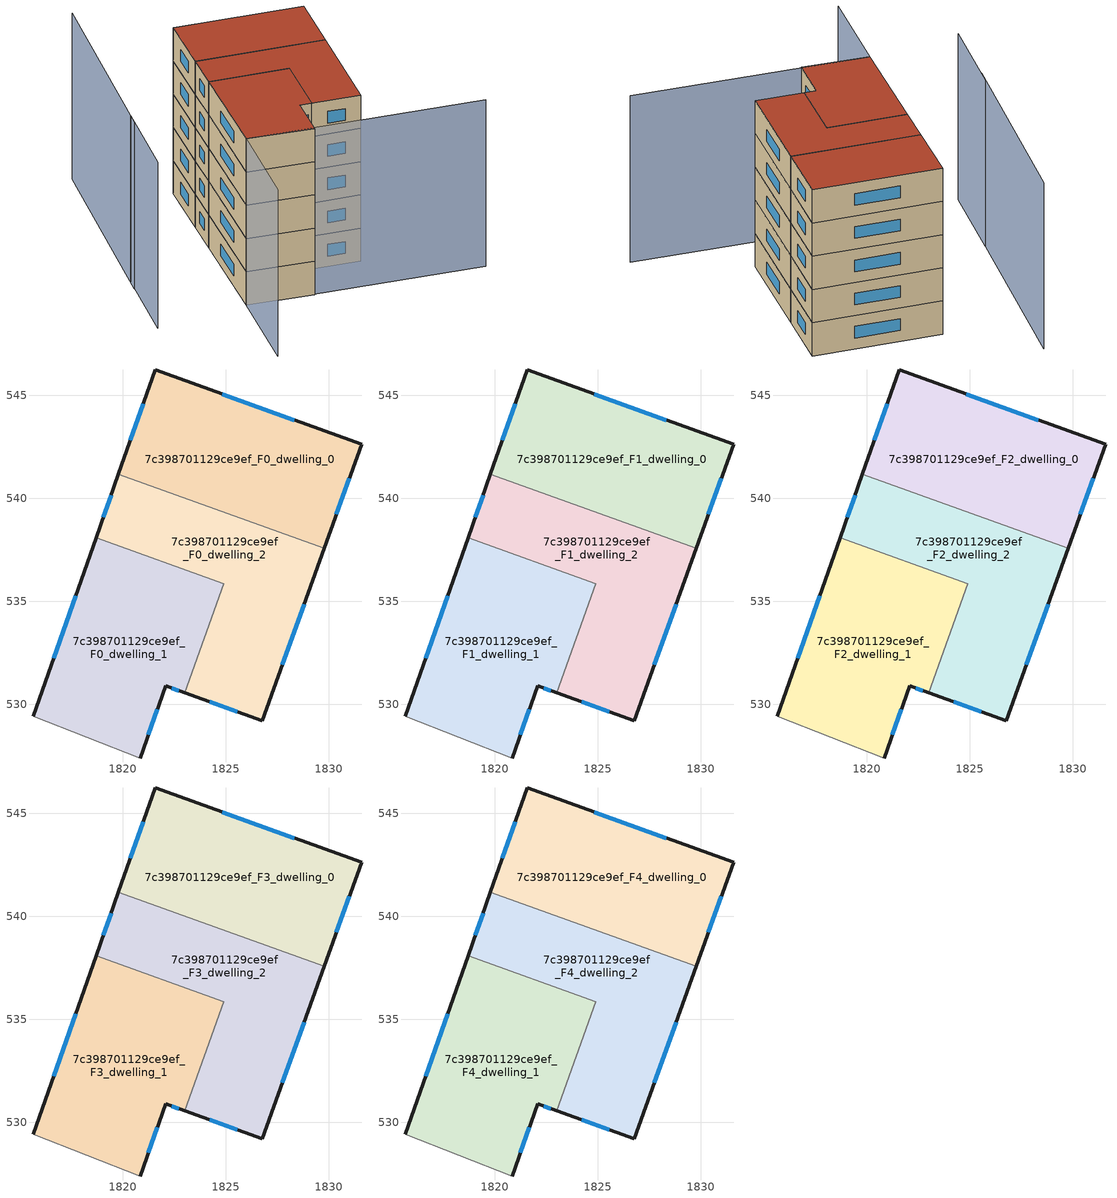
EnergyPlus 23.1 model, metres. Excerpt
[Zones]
7c398701129ce9ef_F0_dwelling_0
 floor ground (EU_floor_Construction): 1831.6,542.63 1829.78,537.57 1819.78,541.16 1821.57,546.23 z0
 wall outside (EU_wall_Construction): 1829.78,537.57 1831.6,542.63 1821.57,546.23 1819.78,541.16 z0:3
 wall to 7c398701129ce9ef_F0_dwelling_2 (EU_wall_Construction): 1819.78,541.16 1829.78,537.57 z0:3
 window (EU_Window_Construction): 1830.37,539.22 1831.01,540.99 / 1820.99,544.58 1820.36,542.81 / 1828.34,543.8 1824.83,545.06 z0.98:2.02
7c398701129ce9ef_F0_dwelling_1
 floor ground (EU_floor_Construction): 1824.9,535.86 1823.01,530.56 1822.09,530.89 1820.84,527.39 1815.66,529.42 1818.7,538.08 z0
 wall outside (EU_wall_Construction): 1818.7,538.08 1815.66,529.42 / 1820.84,527.39 1822.09,530.89 1823.01,530.56 z0:3
 wall adiabatic (EU_wall_Construction): 1815.66,529.42 1820.84,527.39 z0:3
 wall to 7c398701129ce9ef_F0_dwelling_2 (EU_wall_Construction): 1823.01,530.56 1824.9,535.86 1818.7,538.08 z0:3
 window (EU_Window_Construction): 1817.71,535.27 1816.65,532.24 / 1822.39,530.79 1822.71,530.67 / 1821.24,528.53 1821.68,529.76 z0.98:2.02
7c398701129ce9ef_F0_dwelling_2
 floor ground (EU_floor_Construction): 1829.78,537.57 1826.78,529.2 1823.01,530.56 1824.9,535.86 1818.7,538.08 1819.78,541.16 z0
 wall outside (EU_wall_Construction): 1819.78,541.16 1818.7,538.08 / 1823.01,530.56 1826.78,529.2 1829.78,537.57 z0:3
 window (EU_Window_Construction): 1819.43,540.16 1819.05,539.08 / 1827.75,531.93 1828.8,534.85 / 1824.23,530.12 1825.55,529.65 z0.98:2.02
7c398701129ce9ef_F1_dwelling_0
 floor to 7c398701129ce9ef_F0_dwelling_0 (EU_floor_Construction): 1831.6,542.63 1829.78,537.57 1819.78,541.16 1821.57,546.23 z3
 wall outside (EU_wall_Construction): 1829.78,537.57 1831.6,542.63 1821.57,546.23 1819.78,541.16 z3:6
 wall to 7c398701129ce9ef_F1_dwelling_2 (EU_wall_Construction): 1819.78,541.16 1829.78,537.57 z3:6
 window (EU_Window_Construction): 1830.37,539.22 1831.01,540.99 / 1820.99,544.58 1820.36,542.81 / 1828.34,543.8 1824.83,545.06 z3.98:5.02
7c398701129ce9ef_F1_dwelling_1
 floor to 7c398701129ce9ef_F0_dwelling_1 (EU_floor_Construction): 1824.9,535.86 1823,530.56 1822.09,530.89 1820.84,527.39 1815.66,529.42 1818.7,538.08 z3
 wall outside (EU_wall_Construction): 1818.7,538.08 1815.66,529.42 / 1820.84,527.39 1822.09,530.89 1823.01,530.56 z3:6
 wall adiabatic (EU_wall_Construction): 1815.66,529.42 1820.84,527.39 z3:6
 wall to 7c398701129ce9ef_F1_dwelling_2 (EU_wall_Construction): 1823.01,530.56 1824.9,535.86 1818.7,538.08 z3:6
 window (EU_Window_Construction): 1817.71,535.27 1816.65,532.24 / 1822.39,530.79 1822.71,530.67 / 1821.24,528.53 1821.68,529.76 z3.98:5.02
7c398701129ce9ef_F1_dwelling_2
 floor to 7c398701129ce9ef_F0_dwelling_2 (EU_floor_Construction): 1829.78,537.57 1826.78,529.2 1823,530.56 1824.9,535.86 1818.7,538.08 1819.78,541.16 z3
 wall outside (EU_wall_Construction): 1819.78,541.16 1818.7,538.08 / 1823.01,530.56 1826.78,529.2 1829.78,537.57 z3:6
 window (EU_Window_Construction): 1819.43,540.16 1819.05,539.08 / 1827.75,531.93 1828.8,534.85 / 1824.23,530.12 1825.55,529.65 z3.98:5.02
7c398701129ce9ef_F2_dwelling_0
 floor to 7c398701129ce9ef_F1_dwelling_0 (EU_floor_Construction): 1831.6,542.63 1829.78,537.57 1819.78,541.16 1821.57,546.23 z6
 wall outside (EU_wall_Construction): 1829.78,537.57 1831.6,542.63 1821.57,546.23 1819.78,541.16 z6:9
 wall to 7c398701129ce9ef_F2_dwelling_2 (EU_wall_Construction): 1819.78,541.16 1829.78,537.57 z6:9
 window (EU_Window_Construction): 1830.37,539.22 1831.01,540.99 / 1820.99,544.58 1820.36,542.81 / 1828.34,543.8 1824.83,545.06 z6.98:8.02
7c398701129ce9ef_F2_dwelling_1
 floor to 7c398701129ce9ef_F1_dwelling_1 (EU_floor_Construction): 1824.9,535.86 1823,530.56 1822.09,530.89 1820.84,527.39 1815.66,529.42 1818.7,538.08 z6
 wall outside (EU_wall_Construction): 1818.7,538.08 1815.66,529.42 / 1820.84,527.39 1822.09,530.89 1823.01,530.56 z6:9
 wall adiabatic (EU_wall_Construction): 1815.66,529.42 1820.84,527.39 z6:9
 wall to 7c398701129ce9ef_F2_dwelling_2 (EU_wall_Construction): 1823.01,530.56 1824.9,535.86 1818.7,538.08 z6:9
 window (EU_Window_Construction): 1817.71,535.27 1816.65,532.24 / 1822.39,530.79 1822.71,530.67 / 1821.24,528.53 1821.68,529.76 z6.98:8.02
7c398701129ce9ef_F2_dwelling_2
 floor to 7c398701129ce9ef_F1_dwelling_2 (EU_floor_Construction): 1829.78,537.57 1826.78,529.2 1823,530.56 1824.9,535.86 1818.7,538.08 1819.78,541.16 z6
 wall outside (EU_wall_Construction): 1819.78,541.16 1818.7,538.08 / 1823.01,530.56 1826.78,529.2 1829.78,537.57 z6:9
 window (EU_Window_Construction): 1819.43,540.16 1819.05,539.08 / 1827.75,531.93 1828.8,534.85 / 1824.23,530.12 1825.55,529.65 z6.98:8.02
7c398701129ce9ef_F3_dwelling_0
 floor to 7c398701129ce9ef_F2_dwelling_0 (EU_floor_Construction): 1831.6,542.63 1829.78,537.57 1819.78,541.16 1821.57,546.23 z9
 wall outside (EU_wall_Construction): 1829.78,537.57 1831.6,542.63 1821.57,546.23 1819.78,541.16 z9:12
 wall to 7c398701129ce9ef_F3_dwelling_2 (EU_wall_Construction): 1819.78,541.16 1829.78,537.57 z9:12
 window (EU_Window_Construction): 1830.37,539.22 1831.01,540.99 / 1820.99,544.58 1820.36,542.81 / 1828.34,543.8 1824.83,545.06 z9.98:11.02
7c398701129ce9ef_F3_dwelling_1
 floor to 7c398701129ce9ef_F2_dwelling_1 (EU_floor_Construction): 1824.9,535.86 1823,530.56 1822.09,530.89 1820.84,527.39 1815.66,529.42 1818.7,538.08 z9
 wall outside (EU_wall_Construction): 1818.7,538.08 1815.66,529.42 / 1820.84,527.39 1822.09,530.89 1823.01,530.56 z9:12
 wall adiabatic (EU_wall_Construction): 1815.66,529.42 1820.84,527.39 z9:12
 wall to 7c398701129ce9ef_F3_dwelling_2 (EU_wall_Construction): 1823.01,530.56 1824.9,535.86 1818.7,538.08 z9:12
 window (EU_Window_Construction): 1817.71,535.27 1816.65,532.24 / 1822.39,530.79 1822.71,530.67 / 1821.24,528.53 1821.68,529.76 z9.98:11.02
7c398701129ce9ef_F3_dwelling_2
 floor to 7c398701129ce9ef_F2_dwelling_2 (EU_floor_Construction): 1829.78,537.57 1826.78,529.2 1823,530.56 1824.9,535.86 1818.7,538.08 1819.78,541.16 z9
 wall outside (EU_wall_Construction): 1819.78,541.16 1818.7,538.08 / 1823.01,530.56 1826.78,529.2 1829.78,537.57 z9:12
 window (EU_Window_Construction): 1819.43,540.16 1819.05,539.08 / 1827.75,531.93 1828.8,534.85 / 1824.23,530.12 1825.55,529.65 z9.98:11.02
7c398701129ce9ef_F4_dwelling_0
 floor to 7c398701129ce9ef_F3_dwelling_0 (EU_floor_Construction): 1831.6,542.63 1829.78,537.57 1819.78,541.16 1821.57,546.23 z12
 wall outside (EU_wall_Construction): 1829.78,537.57 1831.6,542.63 1821.57,546.23 1819.78,541.16 z12:15
 wall to 7c398701129ce9ef_F4_dwelling_2 (EU_wall_Construction): 1819.78,541.16 1829.78,537.57 z12:15
 window (EU_Window_Construction): 1830.37,539.22 1831.01,540.99 / 1820.99,544.58 1820.36,542.81 / 1828.34,543.8 1824.83,545.06 z12.98:14.02
 roof outside (EU_roof_Construction): 1829.78,537.57 1831.6,542.63 1821.57,546.23 1819.78,541.16 z15
7c398701129ce9ef_F4_dwelling_1
 floor to 7c398701129ce9ef_F3_dwelling_1 (EU_floor_Construction): 1824.9,535.86 1823,530.56 1822.09,530.89 1820.84,527.39 1815.66,529.42 1818.7,538.08 z12
 wall outside (EU_wall_Construction): 1818.7,538.08 1815.66,529.42 / 1820.84,527.39 1822.09,530.89 1823.01,530.56 z12:15
 wall adiabatic (EU_wall_Construction): 1815.66,529.42 1820.84,527.39 z12:15
 wall to 7c398701129ce9ef_F4_dwelling_2 (EU_wall_Construction): 1823.01,530.56 1824.9,535.86 1818.7,538.08 z12:15
 window (EU_Window_Construction): 1817.71,535.27 1816.65,532.24 / 1822.39,530.79 1822.71,530.67 / 1821.24,528.53 1821.68,529.76 z12.98:14.02
 roof outside (EU_roof_Construction): 1823.01,530.56 1824.9,535.86 1818.7,538.08 1815.66,529.42 1820.84,527.39 1822.09,530.89 z15
7c398701129ce9ef_F4_dwelling_2
 floor to 7c398701129ce9ef_F3_dwelling_2 (EU_floor_Construction): 1829.78,537.57 1826.78,529.2 1823,530.56 1824.9,535.86 1818.7,538.08 1819.78,541.16 z12
 wall outside (EU_wall_Construction): 1819.78,541.16 1818.7,538.08 / 1823.01,530.56 1826.78,529.2 1829.78,537.57 z12:15
 window (EU_Window_Construction): 1819.43,540.16 1819.05,539.08 / 1827.75,531.93 1828.8,534.85 / 1824.23,530.12 1825.55,529.65 z12.98:14.02
 roof outside (EU_roof_Construction): 1826.78,529.2 1829.78,537.57 1819.78,541.16 1818.7,538.08 1824.9,535.86 1823.01,530.56 z15
shading: 1810.74,537.72 1808.07,530.82 / 1812.85,521.79 1815.66,529.42 / 1815.66,529.42 1833.97,522.69 / 1816.75,552.81 1810.34,536.73 z0:15
[Building]
EU S2 Campaign: North Axis=0; Terrain=City; Solar Distribution=FullExterior
[Site:Location]
Bologna: Latitude=44.5; Longitude=11.25; Time Zone=1; Elevation=37
[SizingPeriod:WeatherFileDays]
AnnualSizingPeriod: Begin Month=1; Begin Day of Month=1; End Month=12; End Day of Month=31; Day of Week for Start Day=Monday; Use Weather File Daylight Saving Period=No; Use Weather File Rain and Snow Indicators=No
[MATERIAL]
EU_InternalMass_Material: Roughness=MediumRough; Thickness=0.1; Conductivity=1; Density=1800; Specific Heat=900; Thermal Absorptance=0.9; Solar Absorptance=0.7; Visible Absorptance=0.7
[MATERIAL:NOMASS] Roughness=MediumRough; Thermal Absorptance=0.9; Solar Absorptance=0.7; Visible Absorptance=0.7
Name | Thermal Resistance
EU_wall_NoMass | 0.905828
EU_roof_NoMass | 0.37593
EU_floor_NoMass | 0.67114
[WINDOWMATERIAL:SIMPLEGLAZINGSYSTEM]
EU_Window_SimpleGlazing: UFactor=4.52486; Solar Heat Gain Coefficient=0.85; Visible Transmittance=0.85
[CONSTRUCTION]
EU_wall_Construction: EU_wall_NoMass
EU_roof_Construction: EU_roof_NoMass
EU_floor_Construction: EU_floor_NoMass
EU_Window_Construction: EU_Window_SimpleGlazing
EU_InternalMass_Construction: EU_InternalMass_Material
[ZONE] Type=1; Multiplier=1; Ceiling Height=autocalculate; Floor Area=autocalculate; Part of Total Floor Area=Yes
Name | Volume
7c398701129ce9ef_F0_dwelling_0 | 171.588
7c398701129ce9ef_F1_dwelling_0; 7c398701129ce9ef_F2_dwelling_0; 7c398701129ce9ef_F3_dwelling_0; 7c398701129ce9ef_F4_dwelling_0 | 171.587
7c398701129ce9ef_F0_dwelling_1 | 171.595
7c398701129ce9ef_F1_dwelling_1; 7c398701129ce9ef_F2_dwelling_1; 7c398701129ce9ef_F3_dwelling_1; 7c398701129ce9ef_F4_dwelling_1 | 171.597
7c398701129ce9ef_F0_dwelling_2 | 171.6
7c398701129ce9ef_F1_dwelling_2; 7c398701129ce9ef_F2_dwelling_2; 7c398701129ce9ef_F3_dwelling_2; 7c398701129ce9ef_F4_dwelling_2 | 171.599
[INTERNALMASS] Construction=EU_InternalMass_Construction
Name | Zone or ZoneList | Surface Area
7c398701129ce9ef_F0_dwelling_0_EU_InternalMass | 7c398701129ce9ef_F0_dwelling_0 | 57.1989
7c398701129ce9ef_F0_dwelling_1_EU_InternalMass | 7c398701129ce9ef_F0_dwelling_1 | 57.1988
7c398701129ce9ef_F0_dwelling_2_EU_InternalMass | 7c398701129ce9ef_F0_dwelling_2 | 57.1997
7c398701129ce9ef_F1_dwelling_0_EU_InternalMass | 7c398701129ce9ef_F1_dwelling_0 | 57.1989
7c398701129ce9ef_F1_dwelling_1_EU_InternalMass | 7c398701129ce9ef_F1_dwelling_1 | 57.1988
7c398701129ce9ef_F1_dwelling_2_EU_InternalMass | 7c398701129ce9ef_F1_dwelling_2 | 57.1997
7c398701129ce9ef_F2_dwelling_0_EU_InternalMass | 7c398701129ce9ef_F2_dwelling_0 | 57.1989
7c398701129ce9ef_F2_dwelling_1_EU_InternalMass | 7c398701129ce9ef_F2_dwelling_1 | 57.1988
7c398701129ce9ef_F2_dwelling_2_EU_InternalMass | 7c398701129ce9ef_F2_dwelling_2 | 57.1997
7c398701129ce9ef_F3_dwelling_0_EU_InternalMass | 7c398701129ce9ef_F3_dwelling_0 | 57.1989
7c398701129ce9ef_F3_dwelling_1_EU_InternalMass | 7c398701129ce9ef_F3_dwelling_1 | 57.1988
7c398701129ce9ef_F3_dwelling_2_EU_InternalMass | 7c398701129ce9ef_F3_dwelling_2 | 57.1997
7c398701129ce9ef_F4_dwelling_0_EU_InternalMass | 7c398701129ce9ef_F4_dwelling_0 | 57.1989
7c398701129ce9ef_F4_dwelling_1_EU_InternalMass | 7c398701129ce9ef_F4_dwelling_1 | 57.1988
7c398701129ce9ef_F4_dwelling_2_EU_InternalMass | 7c398701129ce9ef_F4_dwelling_2 | 57.1997
[OTHEREQUIPMENT] Fuel Type=Electricity; Design Level Calculation Method=Watts/Area; Power per Zone Floor Area=1; Fraction Latent=0; Fraction Radiant=0; Fraction Lost=0; Carbon Dioxide Generation Rate=0; EndUse Subcategory=EU_Step8_InternalGains
Name | Zone or ZoneList or Space or SpaceList | Schedule
EU_Step8_InternalGain_7c398701129ce9ef_F0_dwelling_0_f000 | 7c398701129ce9ef_F0_dwelling_0 | EU_Step8_GainSchedule_7c398701129ce9ef_F0_dwelling_0_f000
EU_Step8_InternalGain_7c398701129ce9ef_F0_dwelling_1_f000 | 7c398701129ce9ef_F0_dwelling_1 | EU_Step8_GainSchedule_7c398701129ce9ef_F0_dwelling_1_f000
EU_Step8_InternalGain_7c398701129ce9ef_F0_dwelling_2_f000 | 7c398701129ce9ef_F0_dwelling_2 | EU_Step8_GainSchedule_7c398701129ce9ef_F0_dwelling_2_f000
EU_Step8_InternalGain_7c398701129ce9ef_F1_dwelling_0_f000 | 7c398701129ce9ef_F1_dwelling_0 | EU_Step8_GainSchedule_7c398701129ce9ef_F1_dwelling_0_f000
EU_Step8_InternalGain_7c398701129ce9ef_F1_dwelling_1_f000 | 7c398701129ce9ef_F1_dwelling_1 | EU_Step8_GainSchedule_7c398701129ce9ef_F1_dwelling_1_f000
EU_Step8_InternalGain_7c398701129ce9ef_F1_dwelling_2_f000 | 7c398701129ce9ef_F1_dwelling_2 | EU_Step8_GainSchedule_7c398701129ce9ef_F1_dwelling_2_f000
EU_Step8_InternalGain_7c398701129ce9ef_F2_dwelling_0_f000 | 7c398701129ce9ef_F2_dwelling_0 | EU_Step8_GainSchedule_7c398701129ce9ef_F2_dwelling_0_f000
EU_Step8_InternalGain_7c398701129ce9ef_F2_dwelling_1_f000 | 7c398701129ce9ef_F2_dwelling_1 | EU_Step8_GainSchedule_7c398701129ce9ef_F2_dwelling_1_f000
EU_Step8_InternalGain_7c398701129ce9ef_F2_dwelling_2_f000 | 7c398701129ce9ef_F2_dwelling_2 | EU_Step8_GainSchedule_7c398701129ce9ef_F2_dwelling_2_f000
EU_Step8_InternalGain_7c398701129ce9ef_F3_dwelling_0_f000 | 7c398701129ce9ef_F3_dwelling_0 | EU_Step8_GainSchedule_7c398701129ce9ef_F3_dwelling_0_f000
EU_Step8_InternalGain_7c398701129ce9ef_F3_dwelling_1_f000 | 7c398701129ce9ef_F3_dwelling_1 | EU_Step8_GainSchedule_7c398701129ce9ef_F3_dwelling_1_f000
EU_Step8_InternalGain_7c398701129ce9ef_F3_dwelling_2_f000 | 7c398701129ce9ef_F3_dwelling_2 | EU_Step8_GainSchedule_7c398701129ce9ef_F3_dwelling_2_f000
EU_Step8_InternalGain_7c398701129ce9ef_F4_dwelling_0_f000 | 7c398701129ce9ef_F4_dwelling_0 | EU_Step8_GainSchedule_7c398701129ce9ef_F4_dwelling_0_f000
EU_Step8_InternalGain_7c398701129ce9ef_F4_dwelling_1_f000 | 7c398701129ce9ef_F4_dwelling_1 | EU_Step8_GainSchedule_7c398701129ce9ef_F4_dwelling_1_f000
EU_Step8_InternalGain_7c398701129ce9ef_F4_dwelling_2_f000 | 7c398701129ce9ef_F4_dwelling_2 | EU_Step8_GainSchedule_7c398701129ce9ef_F4_dwelling_2_f000
[ZONEVENTILATION:DESIGNFLOWRATE] Schedule=EU_AlwaysOn; Design Flow Rate Calculation Method=AirChanges/Hour; Air Changes per Hour=0.73129; Ventilation Type=Natural; Fan Pressure Rise=0; Fan Total Efficiency=1; Constant Term Coefficient=1; Temperature Term Coefficient=0; Velocity Term Coefficient=0; Velocity Squared Term Coefficient=0; Minimum Indoor Temperature=-100; Maximum Indoor Temperature=100; Delta Temperature=-100; Minimum Outdoor Temperature=-100; Maximum Outdoor Temperature=100; Maximum Wind Speed=40
Name | Zone or ZoneList or Space or SpaceList
EU_ConstantAir_7c398701129ce9ef_F0_dwelling_0 | 7c398701129ce9ef_F0_dwelling_0
EU_ConstantAir_7c398701129ce9ef_F0_dwelling_1 | 7c398701129ce9ef_F0_dwelling_1
EU_ConstantAir_7c398701129ce9ef_F0_dwelling_2 | 7c398701129ce9ef_F0_dwelling_2
EU_ConstantAir_7c398701129ce9ef_F1_dwelling_0 | 7c398701129ce9ef_F1_dwelling_0
EU_ConstantAir_7c398701129ce9ef_F1_dwelling_1 | 7c398701129ce9ef_F1_dwelling_1
EU_ConstantAir_7c398701129ce9ef_F1_dwelling_2 | 7c398701129ce9ef_F1_dwelling_2
EU_ConstantAir_7c398701129ce9ef_F2_dwelling_0 | 7c398701129ce9ef_F2_dwelling_0
EU_ConstantAir_7c398701129ce9ef_F2_dwelling_1 | 7c398701129ce9ef_F2_dwelling_1
EU_ConstantAir_7c398701129ce9ef_F2_dwelling_2 | 7c398701129ce9ef_F2_dwelling_2
EU_ConstantAir_7c398701129ce9ef_F3_dwelling_0 | 7c398701129ce9ef_F3_dwelling_0
EU_ConstantAir_7c398701129ce9ef_F3_dwelling_1 | 7c398701129ce9ef_F3_dwelling_1
EU_ConstantAir_7c398701129ce9ef_F3_dwelling_2 | 7c398701129ce9ef_F3_dwelling_2
EU_ConstantAir_7c398701129ce9ef_F4_dwelling_0 | 7c398701129ce9ef_F4_dwelling_0
EU_ConstantAir_7c398701129ce9ef_F4_dwelling_1 | 7c398701129ce9ef_F4_dwelling_1
EU_ConstantAir_7c398701129ce9ef_F4_dwelling_2 | 7c398701129ce9ef_F4_dwelling_2
[HVACTEMPLATE:THERMOSTAT] Constant Heating Setpoint=20; Constant Cooling Setpoint=50
EU_HeatOnly_7c398701129ce9ef_F0_dwelling_0; EU_HeatOnly_7c398701129ce9ef_F0_dwelling_1; EU_HeatOnly_7c398701129ce9ef_F0_dwelling_2; EU_HeatOnly_7c398701129ce9ef_F1_dwelling_0; EU_HeatOnly_7c398701129ce9ef_F1_dwelling_1; EU_HeatOnly_7c398701129ce9ef_F1_dwelling_2; EU_HeatOnly_7c398701129ce9ef_F2_dwelling_0; EU_HeatOnly_7c398701129ce9ef_F2_dwelling_1; EU_HeatOnly_7c398701129ce9ef_F2_dwelling_2; EU_HeatOnly_7c398701129ce9ef_F3_dwelling_0; EU_HeatOnly_7c398701129ce9ef_F3_dwelling_1; EU_HeatOnly_7c398701129ce9ef_F3_dwelling_2; EU_HeatOnly_7c398701129ce9ef_F4_dwelling_0; EU_HeatOnly_7c398701129ce9ef_F4_dwelling_1; EU_HeatOnly_7c398701129ce9ef_F4_dwelling_2
[HVACTEMPLATE:ZONE:IDEALLOADSAIRSYSTEM] System Availability Schedule=EU_AlwaysOn; Maximum Heating Supply Air Temperature=50; Minimum Cooling Supply Air Temperature=13; Maximum Heating Supply Air Humidity Ratio=0.0156; Minimum Cooling Supply Air Humidity Ratio=0.0077; Heating Limit=NoLimit; Cooling Limit=NoLimit; Heating Availability Schedule=EU_AlwaysOn; Cooling Availability Schedule=EU_CoolingOff; Dehumidification Control Type=ConstantSensibleHeatRatio; Cooling Sensible Heat Ratio=0.7; Dehumidification Setpoint=60; Humidification Control Type=None; Humidification Setpoint=30; Outdoor Air Method=None; Outdoor Air Flow Rate per Person=0.00944; Outdoor Air Flow Rate per Zone Floor Area=0; Outdoor Air Flow Rate per Zone=0; Demand Controlled Ventilation Type=None; Outdoor Air Economizer Type=NoEconomizer; Heat Recovery Type=None; Sensible Heat Recovery Effectiveness=0.7; Latent Heat Recovery Effectiveness=0.65
Name | Template Thermostat
7c398701129ce9ef_F0_dwelling_0 | EU_HeatOnly_7c398701129ce9ef_F0_dwelling_0
7c398701129ce9ef_F0_dwelling_1 | EU_HeatOnly_7c398701129ce9ef_F0_dwelling_1
7c398701129ce9ef_F0_dwelling_2 | EU_HeatOnly_7c398701129ce9ef_F0_dwelling_2
7c398701129ce9ef_F1_dwelling_0 | EU_HeatOnly_7c398701129ce9ef_F1_dwelling_0
7c398701129ce9ef_F1_dwelling_1 | EU_HeatOnly_7c398701129ce9ef_F1_dwelling_1
7c398701129ce9ef_F1_dwelling_2 | EU_HeatOnly_7c398701129ce9ef_F1_dwelling_2
7c398701129ce9ef_F2_dwelling_0 | EU_HeatOnly_7c398701129ce9ef_F2_dwelling_0
7c398701129ce9ef_F2_dwelling_1 | EU_HeatOnly_7c398701129ce9ef_F2_dwelling_1
7c398701129ce9ef_F2_dwelling_2 | EU_HeatOnly_7c398701129ce9ef_F2_dwelling_2
7c398701129ce9ef_F3_dwelling_0 | EU_HeatOnly_7c398701129ce9ef_F3_dwelling_0
7c398701129ce9ef_F3_dwelling_1 | EU_HeatOnly_7c398701129ce9ef_F3_dwelling_1
7c398701129ce9ef_F3_dwelling_2 | EU_HeatOnly_7c398701129ce9ef_F3_dwelling_2
7c398701129ce9ef_F4_dwelling_0 | EU_HeatOnly_7c398701129ce9ef_F4_dwelling_0
7c398701129ce9ef_F4_dwelling_1 | EU_HeatOnly_7c398701129ce9ef_F4_dwelling_1
7c398701129ce9ef_F4_dwelling_2 | EU_HeatOnly_7c398701129ce9ef_F4_dwelling_2
[SIZING:ZONE] Zone Cooling Design Supply Air Temperature Input Method=SupplyAirTemperature; Zone Cooling Design Supply Air Temperature=13; Zone Heating Design Supply Air Temperature Input Method=SupplyAirTemperature; Zone Heating Design Supply Air Temperature=50; Zone Cooling Design Supply Air Humidity Ratio=0.008; Zone Heating Design Supply Air Humidity Ratio=0.008; Cooling Design Air Flow Method=DesignDay; Cooling Design Air Flow Rate=0; Cooling Minimum Air Flow per Zone Floor Area=0.000762; Cooling Minimum Air Flow=0; Cooling Minimum Air Flow Fraction=0.2; Heating Design Air Flow Method=DesignDay; Heating Design Air Flow Rate=0; Heating Maximum Air Flow per Zone Floor Area=0.002032; Heating Maximum Air Flow=0.141576; Heating Maximum Air Flow Fraction=0.3; Account for Dedicated Outdoor Air System=No; Dedicated Outdoor Air System Control Strategy=NeutralSupplyAir; Dedicated Outdoor Air Low Setpoint Temperature for Design=autosize; Dedicated Outdoor Air High Setpoint Temperature for Design=autosize; Zone Load Sizing Method=Sensible Load Only No Latent Load; Zone Latent Cooling Design Supply Air Humidity Ratio Input Method=HumidityRatioDifference; Zone Cooling Design Supply Air Humidity Ratio Difference=0.005; Zone Latent Heating Design Supply Air Humidity Ratio Input Method=HumidityRatioDifference; Zone Humidification Design Supply Air Humidity Ratio Difference=0.005
7c398701129ce9ef_F0_dwelling_0; 7c398701129ce9ef_F0_dwelling_1; 7c398701129ce9ef_F0_dwelling_2; 7c398701129ce9ef_F1_dwelling_0; 7c398701129ce9ef_F1_dwelling_1; 7c398701129ce9ef_F1_dwelling_2; 7c398701129ce9ef_F2_dwelling_0; 7c398701129ce9ef_F2_dwelling_1; 7c398701129ce9ef_F2_dwelling_2; 7c398701129ce9ef_F3_dwelling_0; 7c398701129ce9ef_F3_dwelling_1; 7c398701129ce9ef_F3_dwelling_2; 7c398701129ce9ef_F4_dwelling_0; 7c398701129ce9ef_F4_dwelling_1; 7c398701129ce9ef_F4_dwelling_2
[SCHEDULE:CONSTANT]
Name | Hourly Value
EU_AlwaysOn | 1
EU_CoolingOff | 0
[SCHEDULE:FILE] Column Number=1; Rows to Skip at Top=0; Number of Hours of Data=8760; Column Separator=Comma; Interpolate to Timestep=No; Minutes per Item=60; Adjust Schedule for Daylight Savings=Yes
Name | File
EU_Step8_GainSchedule_7c398701129ce9ef_F0_dwelling_0_f000 | ../../schedules/7c398701129ce9ef/7c398701129ce9ef_F0_dwelling_0_f000_gain.csv
EU_Step8_GainSchedule_7c398701129ce9ef_F0_dwelling_1_f000 | ../../schedules/7c398701129ce9ef/7c398701129ce9ef_F0_dwelling_1_f000_gain.csv
EU_Step8_GainSchedule_7c398701129ce9ef_F0_dwelling_2_f000 | ../../schedules/7c398701129ce9ef/7c398701129ce9ef_F0_dwelling_2_f000_gain.csv
EU_Step8_GainSchedule_7c398701129ce9ef_F1_dwelling_0_f000 | ../../schedules/7c398701129ce9ef/7c398701129ce9ef_F1_dwelling_0_f000_gain.csv
EU_Step8_GainSchedule_7c398701129ce9ef_F1_dwelling_1_f000 | ../../schedules/7c398701129ce9ef/7c398701129ce9ef_F1_dwelling_1_f000_gain.csv
EU_Step8_GainSchedule_7c398701129ce9ef_F1_dwelling_2_f000 | ../../schedules/7c398701129ce9ef/7c398701129ce9ef_F1_dwelling_2_f000_gain.csv
EU_Step8_GainSchedule_7c398701129ce9ef_F2_dwelling_0_f000 | ../../schedules/7c398701129ce9ef/7c398701129ce9ef_F2_dwelling_0_f000_gain.csv
EU_Step8_GainSchedule_7c398701129ce9ef_F2_dwelling_1_f000 | ../../schedules/7c398701129ce9ef/7c398701129ce9ef_F2_dwelling_1_f000_gain.csv
EU_Step8_GainSchedule_7c398701129ce9ef_F2_dwelling_2_f000 | ../../schedules/7c398701129ce9ef/7c398701129ce9ef_F2_dwelling_2_f000_gain.csv
EU_Step8_GainSchedule_7c398701129ce9ef_F3_dwelling_0_f000 | ../../schedules/7c398701129ce9ef/7c398701129ce9ef_F3_dwelling_0_f000_gain.csv
EU_Step8_GainSchedule_7c398701129ce9ef_F3_dwelling_1_f000 | ../../schedules/7c398701129ce9ef/7c398701129ce9ef_F3_dwelling_1_f000_gain.csv
EU_Step8_GainSchedule_7c398701129ce9ef_F3_dwelling_2_f000 | ../../schedules/7c398701129ce9ef/7c398701129ce9ef_F3_dwelling_2_f000_gain.csv
EU_Step8_GainSchedule_7c398701129ce9ef_F4_dwelling_0_f000 | ../../schedules/7c398701129ce9ef/7c398701129ce9ef_F4_dwelling_0_f000_gain.csv
EU_Step8_GainSchedule_7c398701129ce9ef_F4_dwelling_1_f000 | ../../schedules/7c398701129ce9ef/7c398701129ce9ef_F4_dwelling_1_f000_gain.csv
EU_Step8_GainSchedule_7c398701129ce9ef_F4_dwelling_2_f000 | ../../schedules/7c398701129ce9ef/7c398701129ce9ef_F4_dwelling_2_f000_gain.csv
